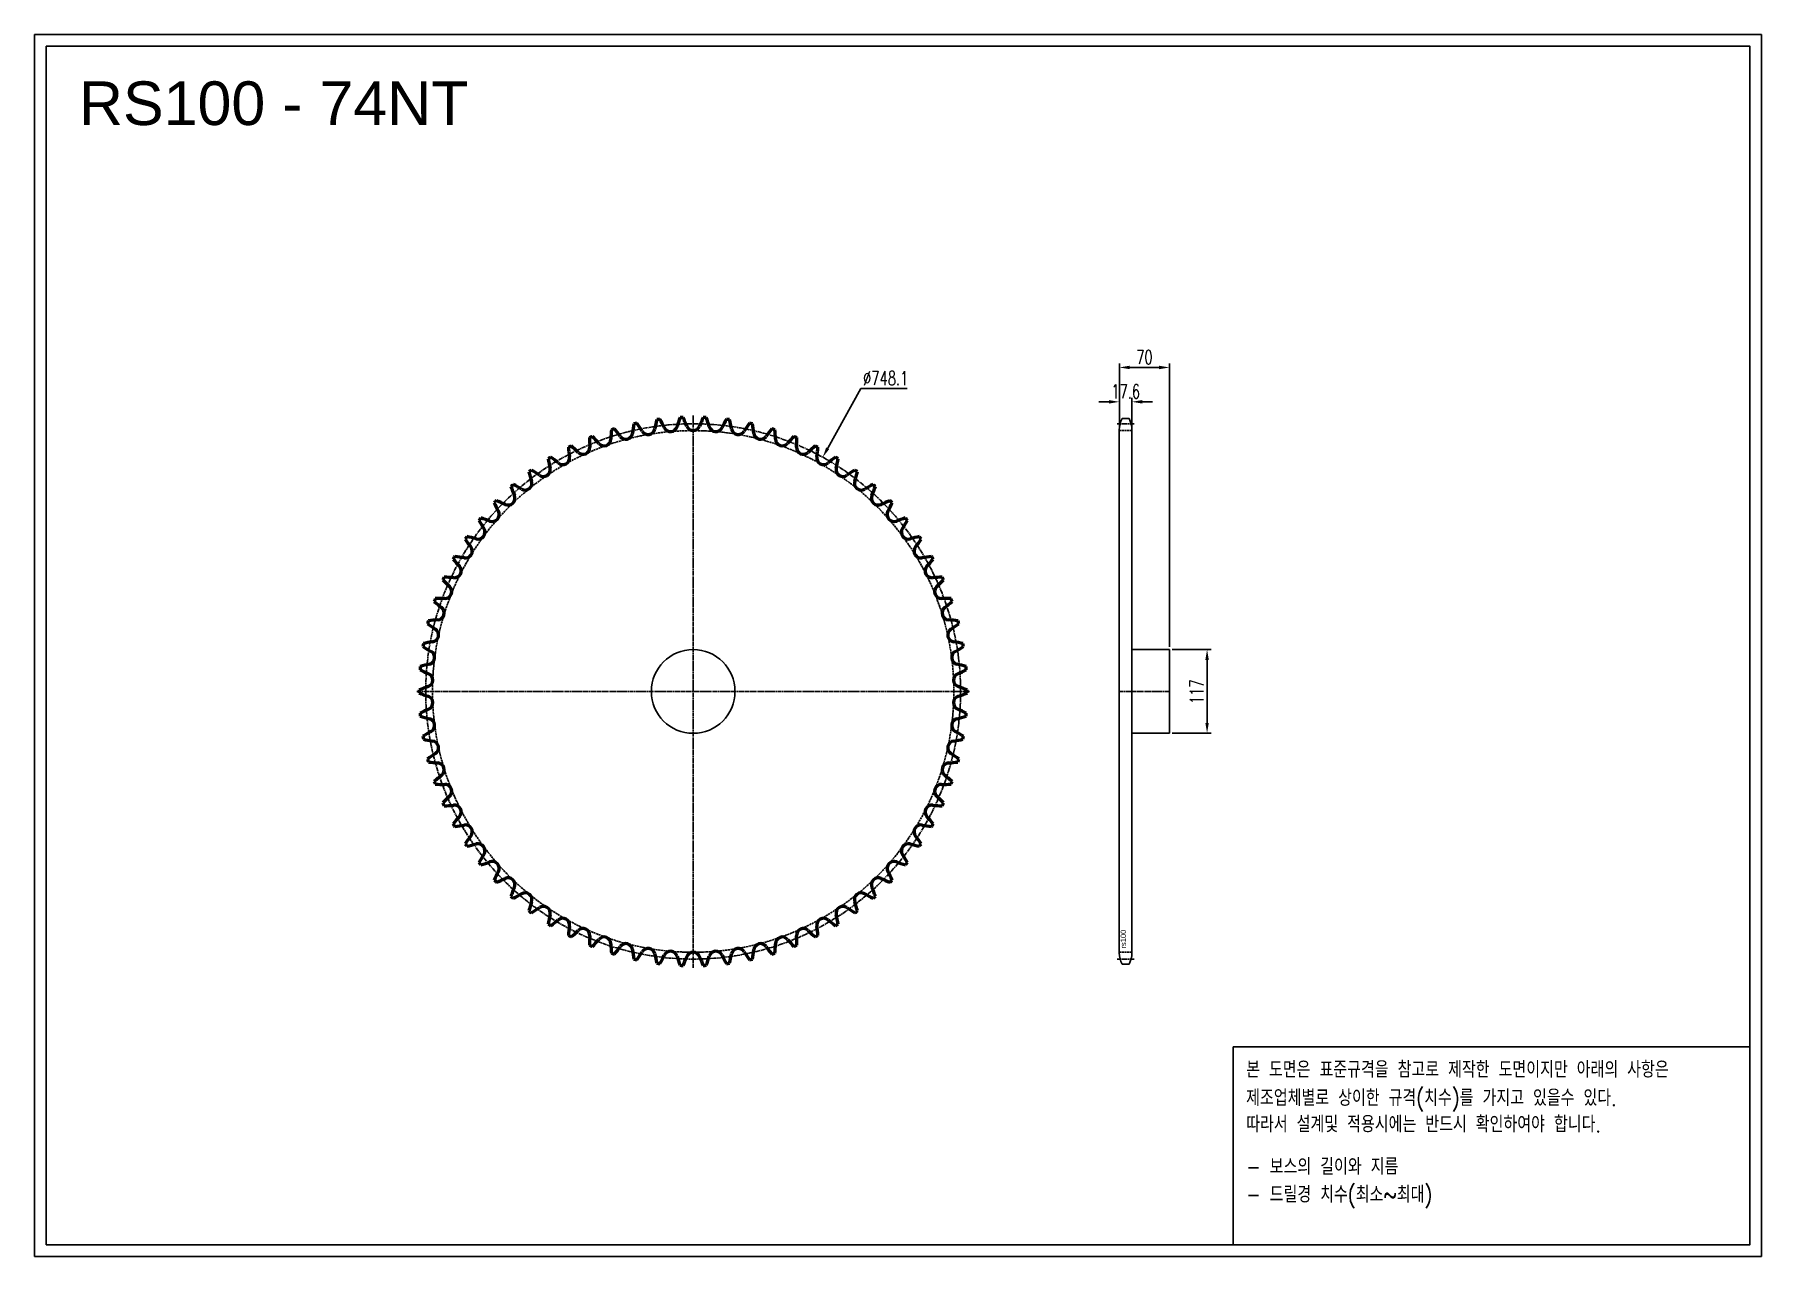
# Model space of a CAD drawing. Header units: millimetres. Extents: x -9132 to -6717, y 24198 to 25906.
import ezdxf

# ---------------------------------------------------------------- set-up
doc = ezdxf.new("R2010")
doc.units = ezdxf.units.MM
for name, pattern in [('AM_ISO02W050', [7.5, 6, -1.5]), ('AM_ISO02W050x2', [3.75, 3, -0.75]), ('AM_ISO08W050', [18, 12, -1.5, 3, -1.5]), ('AM_ISO08W050x2', [9, 6, -0.75, 1.5, -0.75])]:
    doc.linetypes.add(name, pattern=pattern)
for name, color, linetype, lineweight in [('AM_0N', 7, 'Continuous', 50), ('AM_3N', 6, 'AM_ISO02W050', 25), ('AM_7', 4, 'AM_ISO08W050', 25), ('AM_7N', 4, 'AM_ISO08W050', 25)]:
    doc.layers.add(name, color=color, linetype=linetype, lineweight=lineweight)
doc.layers.add('S-DIM', color=7, linetype='Continuous')
doc.styles.add('HAN', font='ROMANS.shx', dxfattribs={"width": 0.7, "bigfont": 'whgtxt.shx'})
doc.styles.add('HSG', font='SIMPLEX.shx', dxfattribs={"width": 0.7, "bigfont": 'HSG.shx'})
doc.styles.get("Standard").update_dxf_attribs({"font": 'arial.ttf'})
doc.dimstyles.new('APP32', dxfattribs={"dimscale": 8, "dimtxt": 2.4, "dimasz": 1.8, "dimexe": 0.7, "dimexo": 0.5, "dimgap": 0.6, "dimtad": 1, "dimtoh": 1, "dimdec": 1, "dimrnd": 0.01, "dimzin": 9, "dimdsep": 46, "dimtxsty": 'HSG', "dimcen": 0, "dimclrd": 1, "dimclre": 1, "dimclrt": 256, "dimazin": 2, "dimtp": 1, "dimtm": 1, "dimtfac": 0.5, "dimtdec": 1, "dimtofl": 0, "dimtmove": 0, "dimatfit": 3, "dimfxl": 0, "dimtvp": 1, "dimtolj": 2, "dimlwd": -1, "dimlwe": -1, "dimarcsym": 0})

# ---------------------------------------------------------------- blocks, each defined once
blk = doc.blocks.new('*D1')
at = {"layer": 'Defpoints', "color": 0, "transparency": 16777216}
for p in [(-7544.6, 25046.5), (-7544.6, 24929.5), (-7491.9, 24929.5)]:
    blk.add_point(p, dxfattribs=at)
at = {"layer": 'S-DIM', "color": 1, "transparency": 16777216}
for p, q in [((-7540.6, 25046.5), (-7486.3, 25046.5)), ((-7491.9, 25032.1), (-7491.9, 24943.9)), ((-7540.6, 24929.5), (-7486.3, 24929.5))]:
    blk.add_line(p, q, dxfattribs=at)
for points in [[(-7494.3, 25032.1), (-7489.5, 25032.1), (-7491.9, 25046.5)], [(-7494.3, 24943.9), (-7489.5, 24943.9), (-7491.9, 24929.5)]]:
    blk.add_solid(points, dxfattribs=at)
at = {"layer": 'S-DIM', "transparency": 16777216, "insert": (-7506.3, 24987.6), "char_height": 19.2, "attachment_point": 5, "rotation": 90, "style": 'HSG'}
blk.add_mtext('\\A2;117', dxfattribs=at)
blk = doc.blocks.new('*D2')
at = {"layer": 'Defpoints', "color": 0, "transparency": 16777216}
for p in [(-7597, 25392.8), (-7614.6, 25352.5), (-7597, 25352.5)]:
    blk.add_point(p, dxfattribs=at)
at = {"layer": 'S-DIM', "color": 1, "transparency": 16777216}
for p, q in [((-7629, 25392.8), (-7643.4, 25392.8)), ((-7614.6, 25356.5), (-7614.6, 25398.4)), ((-7597, 25356.5), (-7597, 25398.4)), ((-7582.6, 25392.8), (-7568.2, 25392.8))]:
    blk.add_line(p, q, dxfattribs=at)
for points in [[(-7629, 25395.2), (-7629, 25390.4), (-7614.6, 25392.8)], [(-7582.6, 25395.2), (-7582.6, 25390.4), (-7597, 25392.8)]]:
    blk.add_solid(points, dxfattribs=at)
at = {"layer": 'S-DIM', "transparency": 16777216, "insert": (-7605.8, 25407.2), "char_height": 19.2, "attachment_point": 5, "style": 'HSG'}
blk.add_mtext('\\A2;17.6', dxfattribs=at)
blk = doc.blocks.new('*D3')
at = {"layer": 'Defpoints', "color": 0, "transparency": 16777216}
for p in [(-7544.6, 25440.8), (-7614.6, 25352.5), (-7544.6, 25046.5)]:
    blk.add_point(p, dxfattribs=at)
at = {"layer": 'S-DIM', "color": 1, "transparency": 16777216}
for p, q in [((-7614.6, 25356.5), (-7614.6, 25446.4)), ((-7600.2, 25440.8), (-7559, 25440.8)), ((-7544.6, 25050.5), (-7544.6, 25446.4))]:
    blk.add_line(p, q, dxfattribs=at)
for points in [[(-7600.2, 25443.2), (-7600.2, 25438.4), (-7614.6, 25440.8)], [(-7559, 25443.2), (-7559, 25438.4), (-7544.6, 25440.8)]]:
    blk.add_solid(points, dxfattribs=at)
at = {"layer": 'S-DIM', "transparency": 16777216, "insert": (-7579.6, 25455.2), "char_height": 19.2, "attachment_point": 5, "style": 'HSG'}
blk.add_mtext('\\A2;70', dxfattribs=at)
blk = doc.blocks.new('notice1')
at = {"color": 4}
blk.add_lwpolyline([(-22142.12, 1735.9), (-22053.8, 1735.9), (-22053.8, 1702.07), (-22142.12, 1702.07)], close=True, dxfattribs=at)
at = {"color": 4, "style": 'HAN', "width": 0.8}
for s, p in [('본 도면은 표준규격을 참고로 제작한 도면이지만 아래의 사항은', (-22139.9, 1730.62)), ('제조업체별로 상이한 규격(치수)를 가지고 있을수 있다.', (-22139.9, 1725.78)), ('따라서 설계및 적용시에는 반드시 확인하여야 합니다.', (-22139.9, 1721.28)), ('- 보스의 길이와 지름', (-22139.9, 1714.03)), ('- 드릴경 치수(최소~최대)', (-22139.9, 1709.27))]:
    blk.add_text(s, height=2.7949, dxfattribs=at).set_placement(p)

msp = doc.modelspace()

# ---------------------------------------------------------------- linework, layer by layer
for p, q in [((-7601, 25369.31), (-7610.65, 25369.31)), ((-7614.63, 25353.41), (-7614.63, 24622.63)), ((-7597.03, 25353.41), (-7597.03, 24622.63)), ((-7597.03, 25046.52), (-7544.63, 25046.52)), ((-7544.63, 25046.52), (-7544.63, 24929.52)), ((-7544.63, 24929.52), (-7597.03, 24929.52)), ((-7601, 24606.73), (-7610.65, 24606.73))]:
    msp.add_line(p, q)
for points in [[(-9131.75, 25906.07), (-6716.58, 25906.07), (-6716.58, 24198.37), (-9131.75, 24198.37)], [(-9115.49, 25889.8), (-6732.84, 25889.8), (-6732.84, 24214.63), (-9115.49, 24214.63)]]:
    msp.add_lwpolyline(points, close=True)
msp.add_circle((-8210.63, 24988.02), 58.5)
for centre, start, end in [((-7580.83, 25353.41), 151.93881, 180), ((-7630.83, 25353.41), 0, 28.06119), ((-7580.83, 24622.63), 180, 208.06119), ((-7630.83, 24622.63), 331.93881, 0)]:
    msp.add_arc(centre, 33.8, start, end)
at = {"layer": 'AM_0N'}
for centre, radius, start, end in [((-8122.56, 25330.88), 173.74, 169.6148, 173.98649), ((-8210.63, 24988.02), 383.23, 101.84408, 102.48025), ((-8432.11, 25264.17), 173.74, 30.33784, 34.70952), ((-8093.8, 25322.18), 173.74, 164.74994, 169.12162), ((-8210.63, 24988.02), 383.23, 96.97921, 97.61538), ((-8407.9, 25281.96), 173.74, 25.47297, 29.84466), ((-8065.89, 25311.07), 173.74, 159.88507, 164.25676), ((-8210.63, 24988.02), 383.23, 92.11435, 92.75052), ((-8382.26, 25297.63), 173.74, 20.60811, 24.97979), ((-8039.01, 25297.63), 173.74, 155.02021, 159.39189), ((-8210.63, 24988.02), 383.23, 87.24948, 87.88565), ((-8355.38, 25311.07), 173.74, 15.74324, 20.11493), ((-8013.37, 25281.96), 173.74, 150.15534, 154.52703), ((-8210.63, 24988.02), 383.23, 82.38462, 83.02079), ((-8327.47, 25322.18), 173.74, 10.87838, 15.25006), ((-7989.16, 25264.17), 173.74, 145.29048, 149.66216), ((-8210.63, 24988.02), 383.23, 77.51975, 78.15592), ((-8298.71, 25330.88), 173.74, 6.01351, 10.3852), ((-8181.77, 25340.84), 173.74, 179.34453, 183.71622), ((-8210.63, 24988.02), 383.23, 111.57381, 112.20998), ((-8475.6, 25222.77), 173.74, 40.06757, 44.43925), ((-8335.28, 25340.79), 9.62, 220.06757, 358.85135), ((-8151.96, 25337.12), 173.74, 174.47967, 178.85135), ((-8210.63, 24988.02), 383.23, 106.70894, 107.34511), ((-8454.73, 25244.39), 173.74, 35.2027, 39.57438), ((-8304.91, 25350.09), 9.62, 215.2027, 353.98649), ((-8273.86, 25356.78), 9.62, 210.33784, 349.12162), ((-8242.36, 25360.82), 9.62, 205.47297, 344.25676), ((-8210.63, 25362.17), 9.62, 200.60811, 339.39189), ((-8178.9, 25360.82), 9.62, 195.74324, 334.52703), ((-8147.4, 25356.78), 9.62, 190.87838, 329.66216), ((-8116.36, 25350.09), 9.62, 186.01351, 324.7973), ((-7966.54, 25244.39), 173.74, 140.42562, 144.7973), ((-8210.63, 24988.02), 383.23, 72.65489, 73.29106), ((-8269.31, 25337.12), 173.74, 1.14865, 5.52033), ((-8085.99, 25340.79), 9.62, 181.14865, 319.93243), ((-7945.67, 25222.77), 173.74, 135.56075, 139.93243), ((-8210.63, 24988.02), 383.23, 67.79002, 68.42619), ((-8239.5, 25340.84), 173.74, 356.28378, 0.65547), ((-8210.63, 24988.02), 383.23, 121.30354, 121.93971), ((-8241.81, 25340.64), 173.74, 189.07426, 193.44595), ((-8511.46, 25174.61), 173.74, 49.7973, 54.16898), ((-8393.1, 25314.65), 9.62, 229.7973, 8.58108), ((-8210.63, 24988.02), 383.23, 116.43867, 117.07484), ((-8211.8, 25342.01), 173.74, 184.2094, 188.58108), ((-8494.55, 25199.45), 173.74, 44.93243, 49.30411), ((-8364.74, 25328.95), 9.62, 224.93243, 3.71622), ((-8056.52, 25328.95), 9.62, 176.28378, 315.06757), ((-7926.72, 25199.45), 173.74, 130.69589, 135.06757), ((-8210.63, 24988.02), 383.23, 62.92516, 63.56133), ((-8028.17, 25314.65), 9.62, 171.41892, 310.2027), ((-8209.47, 25342.01), 173.74, 351.41892, 355.7906), ((-7909.81, 25174.61), 173.74, 125.83102, 130.2027), ((-8210.63, 24988.02), 383.23, 58.06029, 58.69646), ((-8179.45, 25340.64), 173.74, 346.55405, 350.92574), ((-8210.63, 24988.02), 383.23, 126.1684, 126.80457), ((-8271.61, 25336.72), 173.74, 193.93913, 198.31081), ((-8526.2, 25148.43), 173.74, 54.66216, 59.03384), ((-8420.14, 25298), 9.62, 234.66216, 13.44595), ((-8001.12, 25298), 9.62, 166.55405, 305.33784), ((-7895.07, 25148.43), 173.74, 120.96616, 125.33784), ((-8149.66, 25336.72), 173.74, 341.68919, 346.06087), ((-8210.63, 24988.02), 383.23, 53.19543, 53.8316), ((-8210.63, 24988.02), 383.23, 131.03327, 131.66943), ((-8300.96, 25330.3), 173.74, 198.80399, 203.17568), ((-8538.66, 25121.09), 173.74, 59.52703, 63.89871), ((-8445.68, 25279.12), 9.62, 239.52703, 18.31081), ((-7975.59, 25279.12), 9.62, 161.68919, 300.47297), ((-7882.61, 25121.09), 173.74, 116.10129, 120.47297), ((-8120.31, 25330.3), 173.74, 336.82432, 341.19601), ((-8210.63, 24988.02), 383.23, 48.33057, 48.96673), ((-8491.49, 25235.21), 9.62, 249.25676, 28.04054), ((-8210.63, 24988.02), 383.23, 135.89813, 136.5343), ((-8329.66, 25321.4), 173.74, 203.66886, 208.04054), ((-8548.77, 25092.79), 173.74, 64.39189, 68.76357), ((-8469.52, 25258.14), 9.62, 244.39189, 23.17568), ((-7951.75, 25258.14), 9.62, 156.82432, 295.60811), ((-7872.5, 25092.79), 173.74, 111.23643, 115.60811), ((-7929.78, 25235.21), 9.62, 151.95946, 290.74324), ((-8091.61, 25321.4), 173.74, 331.95946, 336.33114), ((-8210.63, 24988.02), 383.23, 43.4657, 44.10187), ((-8511.44, 25210.5), 9.62, 254.12162, 32.90541), ((-8210.63, 24988.02), 383.23, 140.763, 141.39916), ((-8357.5, 25310.11), 173.74, 208.53372, 212.90541), ((-8556.43, 25063.74), 173.74, 69.25676, 73.62844), ((-7864.84, 25063.74), 173.74, 106.37156, 110.74324), ((-7909.83, 25210.5), 9.62, 147.09459, 285.87838), ((-8063.77, 25310.11), 173.74, 327.09459, 331.46628), ((-8210.63, 24988.02), 383.23, 38.60084, 39.237), ((-8210.63, 24988.02), 383.23, 145.62786, 146.26403), ((-8384.29, 25296.49), 173.74, 213.39859, 217.77027), ((-8561.61, 25034.14), 173.74, 74.12162, 78.4933), ((-7859.66, 25034.14), 173.74, 101.5067, 105.87838), ((-8036.98, 25296.49), 173.74, 322.22973, 326.60141), ((-8210.63, 24988.02), 383.23, 33.73597, 34.37214), ((-8210.63, 24988.02), 383.23, 150.49273, 151.12889), ((-8409.82, 25280.66), 173.74, 218.26345, 222.63514), ((-8564.26, 25004.21), 173.74, 78.98649, 83.35817), ((-8529.23, 25184.19), 9.62, 258.98649, 37.77027), ((-7892.04, 25184.19), 9.62, 142.22973, 281.01351), ((-7857.01, 25004.21), 173.74, 96.64183, 101.01351), ((-8011.45, 25280.66), 173.74, 317.36486, 321.73655), ((-8210.63, 24988.02), 383.23, 28.87111, 29.50727), ((-8210.63, 24988.02), 383.23, 155.35759, 155.99376), ((-8433.92, 25262.71), 173.74, 223.12832, 227.5), ((-8564.35, 24974.16), 173.74, 83.85135, 88.22303), ((-8544.72, 25156.46), 9.62, 263.85135, 42.63514), ((-7876.55, 25156.46), 9.62, 137.36486, 276.14865), ((-7856.91, 24974.16), 173.74, 91.77697, 96.14865), ((-7987.35, 25262.71), 173.74, 312.5, 316.87168), ((-8210.63, 24988.02), 383.23, 24.00624, 24.64241), ((-8561.9, 24944.21), 173.74, 88.71622, 93.0879), ((-8557.8, 25127.52), 9.62, 268.71622, 47.5), ((-7863.47, 25127.52), 9.62, 132.5, 271.28378), ((-7859.36, 24944.21), 173.74, 86.9121, 91.28378), ((-8210.63, 24988.02), 383.23, 160.22246, 160.85862), ((-8456.41, 25242.78), 173.74, 227.99318, 232.36486), ((-8568.38, 25097.58), 9.62, 273.58108, 52.36486), ((-7852.89, 25097.58), 9.62, 127.63514, 266.41892), ((-7964.86, 25242.78), 173.74, 307.63514, 312.00682), ((-8210.63, 24988.02), 383.23, 19.14138, 19.77754), ((-8210.63, 24988.02), 383.23, 165.08732, 165.72349), ((-8477.13, 25221.02), 173.74, 232.85805, 237.22973), ((-8556.92, 24914.58), 173.74, 93.58108, 97.95276), ((-8576.38, 25066.85), 9.62, 278.44595, 57.22973), ((-7844.89, 25066.85), 9.62, 122.77027, 261.55405), ((-7864.34, 24914.58), 173.74, 82.04724, 86.41892), ((-7944.14, 25221.02), 173.74, 302.77027, 307.14195), ((-8210.63, 24988.02), 383.23, 14.27651, 14.91268), ((-8210.63, 24988.02), 383.23, 169.95219, 170.58835), ((-8495.93, 25197.58), 173.74, 237.72291, 242.09459), ((-8549.45, 24885.48), 173.74, 98.44595, 102.81763), ((-7871.82, 24885.48), 173.74, 77.18237, 81.55405), ((-7925.34, 25197.58), 173.74, 297.90541, 302.27709), ((-8210.63, 24988.02), 383.23, 9.41165, 10.04781), ((-8210.63, 24988.02), 383.23, 174.81705, 175.45322), ((-8539.53, 24857.12), 173.74, 103.31081, 107.68249), ((-8581.75, 25035.55), 9.62, 283.31081, 62.09459), ((-7839.52, 25035.55), 9.62, 117.90541, 256.68919), ((-7881.74, 24857.12), 173.74, 72.31751, 76.68919), ((-8210.63, 24988.02), 383.23, 4.54678, 5.18295), ((-8512.68, 25172.63), 173.74, 242.58778, 246.95946), ((-8584.44, 25003.9), 9.62, 288.17568, 66.95946), ((-7836.83, 25003.9), 9.62, 113.04054, 251.82432), ((-7908.59, 25172.63), 173.74, 293.04054, 297.41222), ((-8210.63, 24988.02), 383.23, 179.68192, 180.31808), ((-8527.24, 24829.69), 173.74, 108.17568, 112.54736), ((-8527.24, 25146.35), 173.74, 247.45264, 251.82432), ((-8584.44, 24972.14), 9.62, 293.04054, 71.82432), ((-7836.83, 24972.14), 9.62, 108.17568, 246.95946), ((-7894.02, 24829.69), 173.74, 67.45264, 71.82432), ((-7894.02, 25146.35), 173.74, 288.17568, 292.54736), ((-8210.63, 24988.02), 383.23, 359.68192, 0.31808), ((-8512.68, 24803.41), 173.74, 113.04054, 117.41222), ((-8210.63, 24988.02), 383.23, 184.54678, 185.18295), ((-8539.53, 25118.93), 173.74, 252.31751, 256.68919), ((-8581.75, 24940.5), 9.62, 297.90541, 76.68919), ((-7839.52, 24940.5), 9.62, 103.31081, 242.09459), ((-7881.74, 25118.93), 173.74, 283.31081, 287.68249), ((-7908.59, 24803.41), 173.74, 62.58778, 66.95946), ((-8210.63, 24988.02), 383.23, 354.81705, 355.45322), ((-8495.93, 24778.46), 173.74, 117.90541, 122.27709), ((-8210.63, 24988.02), 383.23, 189.41165, 190.04781), ((-7925.34, 24778.46), 173.74, 57.72291, 62.09459), ((-8210.63, 24988.02), 383.23, 349.95219, 350.58835), ((-8549.45, 25090.57), 173.74, 257.18237, 261.55405), ((-8477.13, 24755.02), 173.74, 122.77027, 127.14195), ((-8576.38, 24909.2), 9.62, 302.77027, 81.55405), ((-7844.89, 24909.2), 9.62, 98.44595, 237.22973), ((-7944.14, 24755.02), 173.74, 52.85805, 57.22973), ((-7871.82, 25090.57), 173.74, 278.44595, 282.81763), ((-8210.63, 24988.02), 383.23, 194.27651, 194.91268), ((-8556.92, 25061.46), 173.74, 262.04724, 266.41892), ((-8568.38, 24878.47), 9.62, 307.63514, 86.41892), ((-7852.89, 24878.47), 9.62, 93.58108, 232.36486), ((-7864.34, 25061.46), 173.74, 273.58108, 277.95276), ((-8210.63, 24988.02), 383.23, 345.08732, 345.72349), ((-8456.41, 24733.26), 173.74, 127.63514, 132.00682), ((-8210.63, 24988.02), 383.23, 199.14138, 199.77754), ((-8561.9, 25031.83), 173.74, 266.9121, 271.28378), ((-8557.8, 24848.52), 9.62, 312.5, 91.28378), ((-7863.47, 24848.52), 9.62, 88.71622, 227.5), ((-7859.36, 25031.83), 173.74, 268.71622, 273.0879), ((-7964.86, 24733.26), 173.74, 47.99318, 52.36486), ((-8210.63, 24988.02), 383.23, 340.22246, 340.85862), ((-8433.92, 24713.34), 173.74, 132.5, 136.87168), ((-8210.63, 24988.02), 383.23, 204.00624, 204.64241), ((-8564.35, 25001.88), 173.74, 271.77697, 276.14865), ((-8544.72, 24819.58), 9.62, 317.36486, 96.14865), ((-7876.55, 24819.58), 9.62, 83.85135, 222.63514), ((-7856.91, 25001.88), 173.74, 263.85135, 268.22303), ((-7987.35, 24713.34), 173.74, 43.12832, 47.5), ((-8210.63, 24988.02), 383.23, 335.35759, 335.99376), ((-8409.82, 24695.39), 173.74, 137.36486, 141.73655), ((-8011.45, 24695.39), 173.74, 38.26345, 42.63514), ((-8210.63, 24988.02), 383.23, 208.87111, 209.50727), ((-8564.26, 24971.84), 173.74, 276.64183, 281.01351), ((-8529.23, 24791.86), 9.62, 322.22973, 101.01351), ((-8384.29, 24679.55), 173.74, 142.22973, 146.60141), ((-7892.04, 24791.86), 9.62, 78.98649, 217.77027), ((-8036.98, 24679.55), 173.74, 33.39859, 37.77027), ((-7857.01, 24971.84), 173.74, 258.98649, 263.35817), ((-8210.63, 24988.02), 383.23, 330.49273, 331.12889), ((-8210.63, 24988.02), 383.23, 213.73597, 214.37214), ((-8561.61, 24941.91), 173.74, 281.5067, 285.87838), ((-8511.44, 24765.55), 9.62, 327.09459, 105.87838), ((-8357.5, 24665.94), 173.74, 147.09459, 151.46628), ((-7909.83, 24765.55), 9.62, 74.12162, 212.90541), ((-8063.77, 24665.94), 173.74, 28.53372, 32.90541), ((-7859.66, 24941.91), 173.74, 254.12162, 258.4933), ((-8210.63, 24988.02), 383.23, 325.62786, 326.26403), ((-8210.63, 24988.02), 383.23, 218.60084, 219.237), ((-8556.43, 24912.31), 173.74, 286.37156, 290.74324), ((-8491.49, 24740.84), 9.62, 331.95946, 110.74324), ((-8329.66, 24654.64), 173.74, 151.95946, 156.33114), ((-7929.78, 24740.84), 9.62, 69.25676, 208.04054), ((-8091.61, 24654.64), 173.74, 23.66886, 28.04054), ((-7864.84, 24912.31), 173.74, 249.25676, 253.62844), ((-8210.63, 24988.02), 383.23, 320.763, 321.39916), ((-8210.63, 24988.02), 383.23, 223.4657, 224.10187), ((-8548.77, 24883.25), 173.74, 291.23643, 295.60811), ((-8469.52, 24717.91), 9.62, 336.82432, 115.60811), ((-8300.96, 24645.75), 173.74, 156.82432, 161.19601), ((-7951.75, 24717.91), 9.62, 64.39189, 203.17568), ((-8120.31, 24645.75), 173.74, 18.80399, 23.17568), ((-7872.5, 24883.25), 173.74, 244.39189, 248.76357), ((-8210.63, 24988.02), 383.23, 315.89813, 316.5343), ((-8210.63, 24988.02), 383.23, 228.33057, 228.96673), ((-8538.66, 24854.96), 173.74, 296.10129, 300.47297), ((-8445.68, 24696.93), 9.62, 341.68919, 120.47297), ((-8271.61, 24639.32), 173.74, 161.68919, 166.06087), ((-8526.2, 24827.62), 173.74, 300.96616, 305.33784), ((-8420.14, 24678.04), 9.62, 346.55405, 125.33784), ((-8001.12, 24678.04), 9.62, 54.66216, 193.44595), ((-7895.07, 24827.62), 173.74, 234.66216, 239.03384), ((-7975.59, 24696.93), 9.62, 59.52703, 198.31081), ((-8149.66, 24639.32), 173.74, 13.93913, 18.31081), ((-7882.61, 24854.96), 173.74, 239.52703, 243.89871), ((-8210.63, 24988.02), 383.23, 311.03327, 311.66943), ((-8210.63, 24988.02), 383.23, 233.19543, 233.8316), ((-8241.81, 24635.41), 173.74, 166.55405, 170.92574), ((-8210.63, 24988.02), 383.23, 238.06029, 238.69646), ((-8511.46, 24801.43), 173.74, 305.83102, 310.2027), ((-8393.1, 24661.39), 9.62, 351.41892, 130.2027), ((-8211.8, 24634.03), 173.74, 171.41892, 175.7906), ((-8028.17, 24661.39), 9.62, 49.7973, 188.58108), ((-8209.47, 24634.03), 173.74, 4.2094, 8.58108), ((-7909.81, 24801.43), 173.74, 229.7973, 234.16898), ((-8210.63, 24988.02), 383.23, 301.30354, 301.93971), ((-8179.45, 24635.41), 173.74, 9.07426, 13.44595), ((-8210.63, 24988.02), 383.23, 306.1684, 306.80457), ((-8210.63, 24988.02), 383.23, 242.92516, 243.56133), ((-8494.55, 24776.59), 173.74, 310.69589, 315.06757), ((-8364.74, 24647.09), 9.62, 356.28378, 135.06757), ((-8181.77, 24635.21), 173.74, 176.28378, 180.65547), ((-8475.6, 24753.28), 173.74, 315.56075, 319.93243), ((-8335.28, 24635.25), 9.62, 1.14865, 139.93243), ((-8151.96, 24638.93), 173.74, 181.14865, 185.52033), ((-8304.91, 24625.95), 9.62, 6.01351, 144.7973), ((-8116.36, 24625.95), 9.62, 35.2027, 173.98649), ((-8269.31, 24638.93), 173.74, 354.47967, 358.85135), ((-8085.99, 24635.25), 9.62, 40.06757, 178.85135), ((-7945.67, 24753.28), 173.74, 220.06757, 224.43925), ((-8056.52, 24647.09), 9.62, 44.93243, 183.71622), ((-8239.5, 24635.21), 173.74, 359.34453, 3.71622), ((-7926.72, 24776.59), 173.74, 224.93243, 229.30411), ((-8210.63, 24988.02), 383.23, 296.43867, 297.07484), ((-8210.63, 24988.02), 383.23, 247.79002, 248.42619), ((-8210.63, 24988.02), 383.23, 252.65489, 253.29106), ((-8454.73, 24731.65), 173.74, 320.42562, 324.7973), ((-8122.56, 24645.16), 173.74, 186.01351, 190.3852), ((-8210.63, 24988.02), 383.23, 257.51975, 258.15592), ((-8432.11, 24711.88), 173.74, 325.29048, 329.66216), ((-8273.86, 24619.26), 9.62, 10.87838, 149.66216), ((-8093.8, 24653.87), 173.74, 190.87838, 195.25006), ((-8407.9, 24694.09), 173.74, 330.15534, 334.52703), ((-8242.36, 24615.23), 9.62, 15.74324, 154.52703), ((-8065.89, 24664.98), 173.74, 195.74324, 200.11493), ((-8382.26, 24678.42), 173.74, 335.02021, 339.39189), ((-8210.63, 24613.88), 9.62, 20.60811, 159.39189), ((-8039.01, 24678.42), 173.74, 200.60811, 204.97979), ((-8355.38, 24664.98), 173.74, 339.88507, 344.25676), ((-8178.9, 24615.23), 9.62, 25.47297, 164.25676), ((-8013.37, 24694.09), 173.74, 205.47297, 209.84466), ((-8327.47, 24653.87), 173.74, 344.74994, 349.12162), ((-8147.4, 24619.26), 9.62, 30.33784, 169.12162), ((-7989.16, 24711.88), 173.74, 210.33784, 214.70952), ((-8210.63, 24988.02), 383.23, 281.84408, 282.48025), ((-8298.71, 24645.16), 173.74, 349.6148, 353.98649), ((-7966.54, 24731.65), 173.74, 215.2027, 219.57438), ((-8210.63, 24988.02), 383.23, 286.70894, 287.34511), ((-8210.63, 24988.02), 383.23, 291.57381, 292.20998), ((-8210.63, 24988.02), 383.23, 262.38462, 263.02079), ((-8210.63, 24988.02), 383.23, 267.24948, 267.88565), ((-8210.63, 24988.02), 383.23, 272.11435, 272.75052), ((-8210.63, 24988.02), 383.23, 276.97921, 277.61538)]:
    msp.add_arc(centre, radius, start, end, dxfattribs=at)
at = {"layer": 'AM_3N', "linetype": 'AM_ISO02W050x2'}
for p, q in [((-7597.03, 25352.54), (-7614.63, 25352.54)), ((-7597.03, 24623.5), (-7614.63, 24623.5))]:
    msp.add_line(p, q, dxfattribs=at)
msp.add_circle((-8210.63, 24988.02), 364.52, dxfattribs=at)
at = {"layer": 'AM_7', "linetype": 'AM_ISO08W050x2'}
for p, q in [((-7594.03, 25362.07), (-7617.63, 25362.07)), ((-7614.63, 24988.02), (-7544.63, 24988.02)), ((-7594.03, 24613.98), (-7617.63, 24613.98))]:
    msp.add_line(p, q, dxfattribs=at)
msp.add_circle((-8210.63, 24988.02), 374.05, dxfattribs=at)
at = {"layer": 'AM_7N', "linetype": 'AM_ISO08W050x2'}
for p, q in [((-8210.63, 24601.79), (-8210.63, 25374.26)), ((-8596.87, 24988.02), (-7824.4, 24988.02))]:
    msp.add_line(p, q, dxfattribs=at)
at = {"layer": 'S-DIM', "color": 1}
for p, q in [((-7976.22, 25411.41), (-8022.48, 25327.86)), ((-7911.26, 25411.41), (-7976.22, 25411.41))]:
    msp.add_line(p, q, dxfattribs=at)
msp.add_solid([(-8024.58, 25329.02), (-8020.38, 25326.7), (-8029.46, 25315.26)], dxfattribs=at)

# ---------------------------------------------------------------- block references
at = {"xscale": 8.181265169645565, "yscale": 8.181265169645565, "zscale": 8.181265169645565}
msp.add_blockref('notice1', (173695.12, 10289.57), dxfattribs=at)

# ---------------------------------------------------------------- texts
msp.add_text('RS100 - 74NT', height=60.9892).set_placement((-9069.56, 25779.61))
at = {"insert": (-7612.8, 24628.63), "char_height": 7.56, "width": 32.5046, "attachment_point": 1, "rotation": 90}
msp.add_mtext('rs100', dxfattribs=at)
at = {"layer": 'S-DIM', "insert": (-7941.34, 25425.81), "char_height": 19.2, "attachment_point": 5, "style": 'HSG'}
msp.add_mtext('\\A2;∅748.1', dxfattribs=at)

# ---------------------------------------------------------------- dimensions: what is measured, and where the dimension line sits
at = {"layer": 'S-DIM'}
dim = msp.add_linear_dim(base=(-7544.63, 25440.8), p1=(-7614.63, 25352.54), p2=(-7544.63, 25046.52), dimstyle='APP32', dxfattribs=at)
dim.commit()
dim.dimension.update_dxf_attribs({"geometry": '*D3', "text_midpoint": (-7579.63, 25455.2)})
dim = msp.add_linear_dim(base=(-7597.03, 25392.8), p1=(-7614.63, 25352.54), p2=(-7597.03, 25352.54), dimstyle='APP32', dxfattribs=at)
dim.commit()
dim.dimension.update_dxf_attribs({"geometry": '*D2', "text_midpoint": (-7605.83, 25392.8), "dimtype": 128})
dim = msp.add_linear_dim(base=(-7491.89, 24929.52), p1=(-7544.63, 25046.52), p2=(-7544.63, 24929.52), angle=90, dimstyle='APP32', dxfattribs=at)
dim.commit()
dim.dimension.update_dxf_attribs({"geometry": '*D1', "text_midpoint": (-7491.89, 24987.61), "dimtype": 128})

doc.saveas('drawing.dxf')
